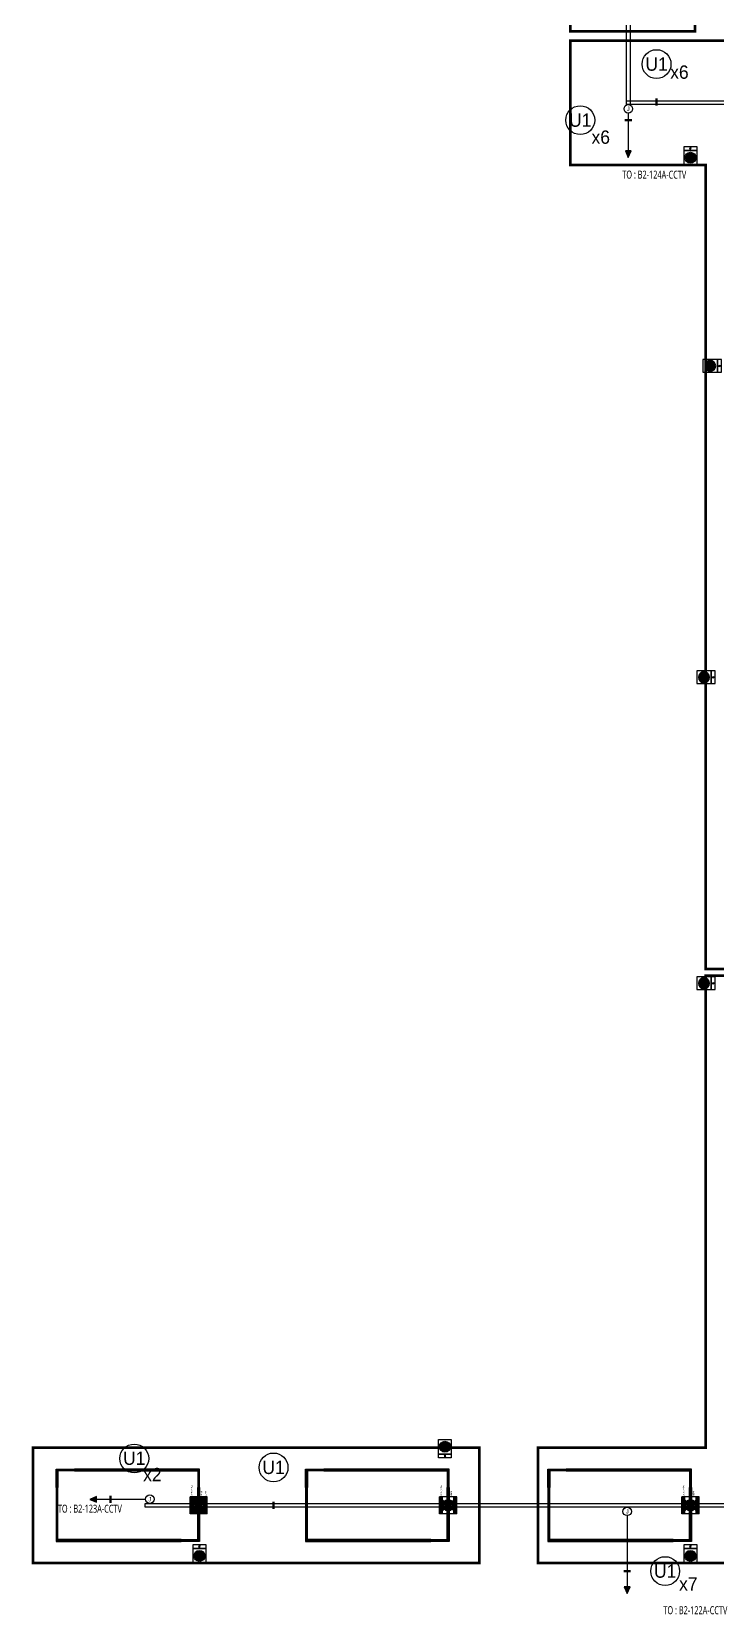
# Model space of a CAD drawing. Header units: millimetres. Extents: x 836025 to 1108898, y 78775 to 372820.
# Drawn here: x 836025 to 874567, y 78775 to 167754 of the extents above; entities that cross this region are included whole.
import ezdxf
from ezdxf.enums import TextEntityAlignment as Align

# ---------------------------------------------------------------- set-up
doc = ezdxf.new("R2010")
doc.units = ezdxf.units.MM
doc.header["$LTSCALE"] = 250
for name, pattern in [('CENTER', [2, 1.25, -0.25, 0.25, -0.25]), ('LINE1', [3, 2.5, -0.5]), ('지하층_기둥$1$CEN', [62, 60, -1, 0, -1])]:
    doc.linetypes.add(name, pattern=pattern)
for name, color, linetype in [('A-CEN', 1, '지하층_기둥$1$CEN'), ('HA-CCTV', 2, 'Continuous'), ('HA-스피커 반경', 7, 'LINE1'), ('HA-조명기구', 7, 'Continuous'), ('HA-통합모듈', 7, 'Continuous'), ('LU-UTP wire', 3, 'Continuous'), ('LU-UTP 방향', 1, 'Continuous'), ('LU-UTP케이블', 1, 'Continuous'), ('LU-광케이블', 1, 'Continuous'), ('LU-귀로 방향', 3, 'Continuous'), ('LU-귀로Text', 3, 'Continuous'), ('LU-무선비상벨', 1, 'Continuous'), ('LU-정션박스', 3, 'Continuous'), ('라인구분', 7, 'CENTER'), ('전등레이스웨이', 1, 'Continuous')]:
    doc.layers.add(name, color=color, linetype=linetype)
doc.layers.add('HA-지시선', color=8, linetype='Continuous', plot=False)
doc.layers.get('HA-스피커 반경').off()
doc.styles.add('MtX_굴림', font='Gulim.ttf')
doc.styles.add('N', font='Gulim.ttf')
doc.styles.add('돋움', font='Dotum.ttf')
doc.styles.add('맑은고딕', font='malgun.ttf')

# ---------------------------------------------------------------- blocks, each defined once
blk = doc.blocks.new('HA-무선비상벨')
at = {"layer": 'LU-무선비상벨'}
h = blk.add_hatch(color=1, dxfattribs=at)
h.dxf.hatch_style = 1
h.paths.add_polyline_path([(309, 0, 1), (-309, 0, 1)])
h = blk.add_hatch(color=1, dxfattribs=at)
h.dxf.hatch_style = 1
h.paths.add_polyline_path([(2, 531), (33, 632), (-46, 509), (-2, 509), (-34, 408), (46, 531)])
at = {"layer": 'LU-무선비상벨', "color": 1}
for p, q in [((33, 632), (-46, 509)), ((-46, 509), (46, 531)), ((-2, 509), (-46, 509)), ((-34, 408), (46, 531)), ((-34, 408), (-2, 509)), ((33, 632), (2, 531)), ((46, 531), (2, 531))]:
    blk.add_line(p, q, dxfattribs=at)
for points in [[(356, 408), (-354, 408), (-354, 631), (356, 631)], [(-354, 408), (356, 408), (356, -408), (-354, -408)]]:
    blk.add_lwpolyline(points, close=True, dxfattribs=at)
blk.add_circle((0, 0), 309, dxfattribs=at)
blk = doc.blocks.new('HA-조명기구(코너1000)')
at = {"layer": 'HA-조명기구'}
h = blk.add_hatch(color=81, dxfattribs=at)
h.dxf.hatch_style = 1
h.paths.add_polyline_path([(-995, -35), (-35, -35), (-35, -995), (-5, -995), (-5, -5), (-995, -5)])
at = {"layer": 'HA-조명기구', "color": 81}
blk.add_lwpolyline([(-1000, 0), (-1000, -40), (-40, -40), (-40, -1000), (0, -1000), (0, 0), (-1000, 0)], dxfattribs=at)
at = {"layer": 'HA-조명기구', "color": 3}
blk.add_lwpolyline([(-995, -5), (-995, -35), (-35, -35), (-35, -995), (-5, -995), (-5, -5)], close=True, dxfattribs=at)
at = {"layer": 'HA-지시선'}
for p, q in [((-40, -40), (0, 0)), ((-20, -20), (-1000, -20)), ((-20, -20), (-20, -1000))]:
    blk.add_line(p, q, dxfattribs=at)
at = {"layer": 'HA-지시선', "color": 30}
blk.add_lwpolyline([(-1000, 30), (-1000, -70), (-70, -70), (-70, -1000), (30, -1000), (30, 30)], close=True, dxfattribs=at)
blk = doc.blocks.new('HA-조명기구(직2000)')
at = {"layer": 'HA-조명기구'}
h = blk.add_hatch(color=81, dxfattribs=at)
h.dxf.hatch_style = 1
h.paths.add_polyline_path([(5, -1995), (35, -1995), (35, -5), (5, -5)])
h = blk.add_hatch(color=81, dxfattribs=at)
h.dxf.hatch_style = 1
h.paths.add_polyline_path([(5, -1995), (35, -1995), (35, -5), (5, -5)])
at = {"layer": 'HA-조명기구', "color": 81}
blk.add_lwpolyline([(0, 0), (40, 0), (40, -2000), (0, -2000), (0, 0)], dxfattribs=at)
blk.add_lwpolyline([(5, -5), (35, -5), (35, -1995), (5, -1995)], close=True, dxfattribs=at)
at = {"layer": 'HA-지시선'}
blk.add_line((20, 0), (20, -2000), dxfattribs=at)
at = {"layer": 'HA-지시선', "color": 4}
blk.add_lwpolyline([(-30, 0), (70, 0), (70, -2000), (-30, -2000)], close=True, dxfattribs=at)
blk = doc.blocks.new('HA-통합모듈-만공차')
at = {"layer": 'HA-통합모듈'}
h = blk.add_hatch(color=81, dxfattribs=at)
h.dxf.hatch_style = 1
h.paths.add_polyline_path([(-480, 349), (480, 349), (480, 480), (-480, 480)])
h.paths.add_polyline_path([(-480, -480), (480, -480), (480, -349), (-480, -349)])
at = {"layer": 'HA-지시선', "color": 5}
for p, q in [((-480, -480), (-480, 480)), ((-480, 480), (480, 480)), ((-480, 317), (480, 317)), ((480, -480), (480, 480)), ((-480, -317), (480, -317)), ((-480, -480), (480, -480))]:
    blk.add_line(p, q, dxfattribs=at)
at = {"layer": 'HA-지시선', "color": 251, "true_color": 0x636466}
for p, q in [((-480, 480), (480, -480)), ((-480, -480), (480, 480))]:
    blk.add_line(p, q, dxfattribs=at)
at = {"layer": 'HA-지시선', "color": 5}
blk.add_circle((0, 0), 317, dxfattribs=at)
at = {"layer": 'HA-통합모듈', "color": 5}
for p, q in [((-480, 349), (480, 349)), ((-480, -349), (480, -349))]:
    blk.add_line(p, q, dxfattribs=at)
at = {"layer": 'HA-지시선', "color": 7, "style": 'MtX_굴림'}
blk.add_text('만공차', height=70, dxfattribs=at).set_placement((542, -205))
blk = doc.blocks.new('HA-통합모듈-CCTV(비상벨연동)')
at = {"layer": 'HA-통합모듈'}
h = blk.add_hatch(color=10, dxfattribs=at)
h.dxf.hatch_style = 1
h.paths.add_polyline_path([(317, 0, 1), (-317, 0, 1)])
h.paths.add_polyline_path([(-270, 0), (-170, -100), (-170, 0), (0, 0), (0, -170), (-100, -170), (0, -270), (100, -170), (0, -170), (0, 0), (170, 0), (170, -100), (270, 0), (170, 100), (170, 0), (0, 0), (0, 170), (100, 170), (-2, 268), (-100, 170), (0, 170), (0, 0), (-170, 0), (-170, 100)], flags=16)
at = {"layer": 'HA-지시선', "color": 251, "true_color": 0x636466}
for p, q in [((-480, 480), (480, -480)), ((-480, -480), (480, 480))]:
    blk.add_line(p, q, dxfattribs=at)
at = {"layer": 'HA-통합모듈', "color": 5}
for p, q in [((-480, -480), (-480, 480)), ((-480, 480), (480, 480)), ((-480, 349), (480, 349)), ((-480, 317), (480, 317)), ((-170, 100), (-270, 0)), ((-270, 0), (-170, -100)), ((-170, 100), (-170, -100)), ((0, 0), (-170, 0)), ((-100, 170), (-2, 268)), ((100, 170), (-100, 170)), ((-2, 268), (100, 170)), ((0, 0), (0, 170)), ((0, 0), (0, -170)), ((0, 0), (170, 0)), ((170, -100), (170, 100)), ((170, 100), (270, 0)), ((270, 0), (170, -100)), ((480, -480), (480, 480)), ((-480, -317), (480, -317)), ((-480, -349), (480, -349)), ((-480, -480), (480, -480)), ((-100, -170), (100, -170)), ((0, -270), (-100, -170)), ((100, -170), (0, -270))]:
    blk.add_line(p, q, dxfattribs=at)
blk.add_circle((0, 0), 317, dxfattribs=at)
at = {"layer": 'HA-통합모듈', "style": '돋움'}
blk.add_text('CCTV(비상벨)', height=70, dxfattribs=at).set_placement((530, 350))
blk = doc.blocks.new('HA-통합모듈-스피커')
at = {"layer": 'HA-통합모듈'}
h = blk.add_hatch(color=210, dxfattribs=at)
h.dxf.hatch_style = 1
h.paths.add_polyline_path([(-480, -317), (-480, 317), (0, 317, 1), (0, -317)])
h.paths.add_polyline_path([(0, -317, 1), (0, 317), (480, 317), (480, -317)])
at = {"layer": 'HA-지시선', "color": 5}
for p, q in [((-480, -480), (-480, 480)), ((-480, 480), (480, 480)), ((-480, 349), (480, 349)), ((-480, 317), (480, 317)), ((480, -480), (480, 480)), ((-480, -317), (480, -317)), ((-480, -349), (480, -349)), ((-480, -480), (480, -480))]:
    blk.add_line(p, q, dxfattribs=at)
at = {"layer": 'HA-지시선', "color": 251, "true_color": 0x636466}
for p, q in [((-480, 480), (480, -480)), ((-480, -480), (480, 480))]:
    blk.add_line(p, q, dxfattribs=at)
at = {"layer": 'HA-지시선', "color": 5}
blk.add_circle((0, 0), 317, dxfattribs=at)
at = {"layer": 'HA-조명기구', "style": '돋움'}
blk.add_text('스피커', height=70, dxfattribs=at).set_placement((538, -434))
blk = doc.blocks.new('zw$9B82')
at = {"layer": 'HA-스피커 반경', "color": 6}
blk.add_blockref('HA-통합모듈-스피커', (0, 0), dxfattribs=at)
blk = doc.blocks.new('LU-귀로방향')
at = {"layer": 'LU-귀로 방향', "color": 2}
blk.add_lwpolyline([(0.8, -0.35), (0.8, 0.35), (0, 0)], close=True, dxfattribs=at)
at = {"layer": 'LU-귀로 방향', "color": 10}
blk.add_solid([(0.03, 0), (0.78, 0.33), (0.78, -0.33)], dxfattribs=at)
blk = doc.blocks.new('LU-Jumper')
at = {"layer": 'LU-정션박스', "color": 2}
blk.add_circle((0, 0), 0.5, dxfattribs=at)
blk.add_circle((0, 0), 0.5, dxfattribs=at)
at = {"layer": 'LU-정션박스', "color": 1, "style": 'N'}
blk.add_text('J', height=0.5, dxfattribs=at).set_placement((0, 0), align=Align.MIDDLE)

msp = doc.modelspace()

# ---------------------------------------------------------------- linework, layer by layer
at = {"layer": 'LU-UTP wire'}
for p, q in [((869564, 163175, 0), (869564, 160685, 0)), ((842428, 85238, 0), (839305, 85238, 0)), ((869503, 84325, 0), (869503, 79949, 0))]:
    msp.add_line(p, q, dxfattribs=at)
at = {"layer": 'LU-UTP 방향', "elevation": 0}
for points in [[(869325, 163416, 0, 0, 0), (869325, 163416, 0, 0, 0), (868512, 163416, 120, 0, 0), (868112, 163416, 0, 0, 0)], [(869804, 163416, 0, 0, 0), (869804, 163416, 0, 0, 0), (870617, 163416, 120, 0, 0), (871017, 163416, 0, 0, 0)], [(842908, 85245, 0, 0, 0), (842908, 85245, 0, 0, 0), (843721, 85245, 120, 0, 0), (844121, 85245, 0, 0, 0)], [(869744, 84565, 0, 0, 0), (870621, 84565, 120, 0, 0), (871021, 84565, 0, 0, 0)]]:
    msp.add_lwpolyline(points, format="xyseb", dxfattribs=at)
at = {"layer": 'LU-UTP케이블', "color": 1}
for centre in [(871151, 165928, 0), (866863, 162777, 0), (841793, 87537, 0), (849622, 87035, 0), (871633, 81205, 0)]:
    msp.add_circle(centre, 811, dxfattribs=at)
at = {"layer": 'LU-광케이블', "color": 1, "elevation": 0}
for points in [[(871151, 165117, 0, 0, 0), (871151, 163999, 120, 120, 0), (871151, 163599, 0, 0, 0)], [(867675, 162777, 0, 0, 0), (869364, 162777, 120, 120, 0), (869764, 162777, 0, 0, 0)], [(840982, 87537, 0, 0, 0), (840456, 87537, 0, 0, 0), (840456, 85438, 120, 120, 0), (840456, 85038, 0, 0, 0)], [(849622, 86223, 0, 0, 0), (849622, 85105, 120, 120, 0), (849622, 84705, 0, 0, 0)], [(870821, 81205, 0, 0, 0), (869703, 81205, 120, 120, 0), (869303, 81205, 0, 0, 0)]]:
    msp.add_lwpolyline(points, format="xyseb", dxfattribs=at)
at = {"layer": '라인구분', "ltscale": 3.5, "const_width": 150, "elevation": 0}
msp.add_lwpolyline([(866308, 167771), (873308, 167771), (873308, 177455), (937930, 177455), (937930, 183955), (866308, 183955), (866308, 167771)], dxfattribs=at)
msp.add_lwpolyline([(880908, 167255), (866308, 167255), (866308, 160255), (873908, 160255), (873908, 115055), (890820, 115055), (890820, 122055), (881408, 122055), (881408, 132255), (890755, 132255), (890755, 139255), (880908, 139255), (880908, 154955)], close=True, dxfattribs=at)
at = {"layer": '라인구분', "color": 1, "ltscale": 3.5, "const_width": 150, "elevation": 0}
msp.add_lwpolyline([(906900, 98355), (906900, 104855), (881408, 104855), (881408, 114681), (873908, 114681), (873908, 88155), (864480, 88155), (864480, 81655), (906861, 81655), (906861, 88155), (881408, 88155), (881408, 98355)], close=True, dxfattribs=at)
at = {"layer": '라인구분', "color": 6, "ltscale": 3.5, "const_width": 150, "elevation": 0}
msp.add_lwpolyline([(861194, 81655), (861194, 88155), (836100, 88155), (836100, 81655)], close=True, dxfattribs=at)
at = {"layer": '전등레이스웨이', "elevation": 0}
for points in [[(869658, 180830), (869658, 163655), (869457, 163655), (869457, 180830)], [(869457, 163855), (971697, 163855), (971697, 163655), (869457, 163655)], [(842407, 85005), (877557, 85005), (877557, 84805), (842407, 84805)]]:
    msp.add_lwpolyline(points, close=True, dxfattribs=at)

# ---------------------------------------------------------------- block references
at = {"layer": 'A-CEN', "rotation": 89.99999999999999}
msp.add_blockref('zw$9B82', (845409, 84905, 0), dxfattribs=at)
at = {"layer": 'HA-CCTV', "color": 3}
for p, rotation in [((845409, 84905, 0), 90.00000000000048), ((859437, 84905, 0), 90.00000000000048), ((873058, 84905, 0), 90)]:
    msp.add_blockref('HA-통합모듈-CCTV(비상벨연동)', p, dxfattribs=dict(at, rotation=rotation))
at = {"layer": 'HA-조명기구', "color": 3, "xscale": -1}
for p in [(837429, 86905, 0), (851457, 86905, 0), (865078, 86905, 0)]:
    msp.add_blockref('HA-조명기구(코너1000)', p, dxfattribs=at)
for name, p, rotation in [('HA-조명기구(직2000)', (840429, 86865, 0), 270), ('HA-조명기구(직2000)', (842429, 86865, 0), 270), ('HA-조명기구(직2000)', (844429, 86865, 0), 270), ('HA-조명기구(직2000)', (854457, 86865, 0), 270), ('HA-조명기구(직2000)', (856457, 86865, 0), 270), ('HA-조명기구(직2000)', (858457, 86865, 0), 270), ('HA-조명기구(직2000)', (868078, 86865, 0), 270), ('HA-조명기구(직2000)', (870078, 86865, 0), 270), ('HA-조명기구(직2000)', (872078, 86865, 0), 270), ('HA-조명기구(직2000)', (837429, 83905, 0), 180), ('HA-조명기구(직2000)', (851457, 83905, 0), 180), ('HA-조명기구(직2000)', (865078, 83905, 0), 180), ('HA-조명기구(코너1000)', (845429, 82905, 0), 180), ('HA-조명기구(코너1000)', (859457, 82905, 0), 180), ('HA-조명기구(코너1000)', (873078, 82905, 0), 180), ('HA-조명기구(직2000)', (840429, 82905, 0), 270), ('HA-조명기구(직2000)', (842429, 82905, 0), 270), ('HA-조명기구(직2000)', (844429, 82905, 0), 270), ('HA-조명기구(직2000)', (854457, 82905, 0), 270), ('HA-조명기구(직2000)', (856457, 82905, 0), 270), ('HA-조명기구(직2000)', (858457, 82905, 0), 270), ('HA-조명기구(직2000)', (868078, 82905, 0), 270), ('HA-조명기구(직2000)', (870078, 82905, 0), 270), ('HA-조명기구(직2000)', (872078, 82905, 0), 270)]:
    msp.add_blockref(name, p, dxfattribs=dict(at, rotation=rotation))
at = {"layer": 'HA-조명기구', "color": 3}
for p in [(845429, 86905, 0), (859457, 86905, 0), (873078, 86905, 0)]:
    msp.add_blockref('HA-조명기구(코너1000)', p, dxfattribs=at)
for name, p, rotation in [('HA-통합모듈-만공차', (845409, 84905, 0), 90.00000000000048), ('HA-조명기구(직2000)', (845429, 83905, 0), 180), ('HA-통합모듈-만공차', (859437, 84905, 0), 90.00000000000048), ('HA-조명기구(직2000)', (859457, 83905, 0), 180), ('HA-통합모듈-만공차', (873058, 84905, 0), 90), ('HA-조명기구(직2000)', (873078, 83905, 0), 180), ('HA-조명기구(코너1000)', (837429, 82905, 0), 180), ('HA-조명기구(코너1000)', (851457, 82905, 0), 180), ('HA-조명기구(코너1000)', (865078, 82905, 0), 180)]:
    msp.add_blockref(name, p, dxfattribs=dict(at, rotation=rotation))
at = {"layer": 'LU-귀로 방향', "xscale": 468.0000000000001, "yscale": 468.0000000000001, "zscale": 468.0000000000001}
for p, rotation in [((869564, 160685, 0), 89.99999999999989), ((869501, 79942, 0), 89.99999999999984)]:
    msp.add_blockref('LU-귀로방향', p, dxfattribs=dict(at, rotation=rotation))
msp.add_blockref('LU-귀로방향', (839299, 85241, 0), dxfattribs=at)
at = {"layer": 'LU-무선비상벨'}
for p in [(873057, 160663), (845457, 82063), (873057, 82063)]:
    msp.add_blockref('HA-무선비상벨', p, dxfattribs=at)
at = {"layer": 'LU-무선비상벨', "xscale": -1, "rotation": 270.0000000000001}
for p in [(874165, 148961), (873815, 131454), (873815, 114254)]:
    msp.add_blockref('HA-무선비상벨', p, dxfattribs=at)
at = {"layer": 'LU-무선비상벨', "rotation": 180}
msp.add_blockref('HA-무선비상벨', (859258, 88197), dxfattribs=at)
at = {"layer": 'LU-정션박스', "xscale": 480, "yscale": 480, "zscale": 480, "rotation": 359.9157777883218}
for p in [(869564, 163415, 0), (842668, 85246, 0), (869504, 84565, 0)]:
    msp.add_blockref('LU-Jumper', p, dxfattribs=at)

# ---------------------------------------------------------------- texts
at = {"layer": 'LU-UTP케이블', "color": 3, "style": 'N'}
for s, p in [('U1', (871151, 165930, 0)), ('x6', (872435, 165479, 0)), ('U1', (866863, 162779, 0)), ('x6', (868014, 161823, 0)), ('U1', (841793, 87554, 0)), ('U1', (849622, 87037, 0)), ('x2', (842812, 86634, 0)), ('U1', (871633, 81207, 0)), ('x7', (872937, 80486, 0))]:
    msp.add_text(s, height=750, dxfattribs=at).set_placement(p, align=Align.MIDDLE_CENTER)
at = {"layer": 'LU-귀로Text', "color": 3, "style": '맑은고딕', "width": 0.7}
for s, p in [('TO : B2-124A-CCTV', (871022, 159715, 0)), ('TO : B2-123A-CCTV', (839297, 84715, 0)), ('TO : B2-122A-CCTV', (873332, 79008, 0))]:
    msp.add_text(s, height=450, rotation=359.93392, dxfattribs=at).set_placement(p, align=Align.MIDDLE_CENTER)

doc.saveas('drawing.dxf')
